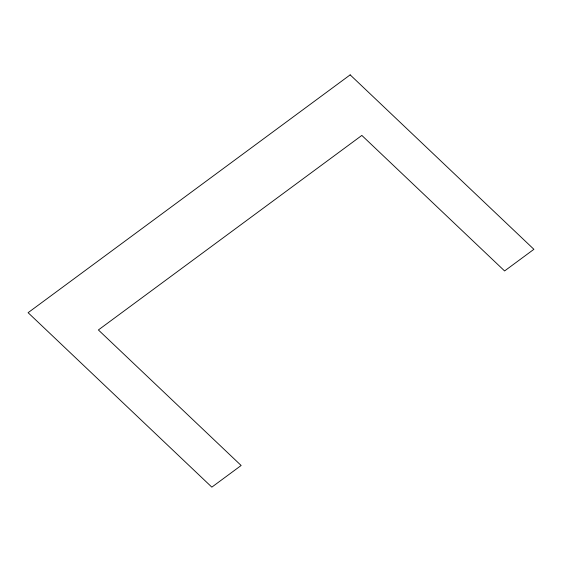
<?xml version="1.0" encoding="UTF-8"?>
<svg xmlns="http://www.w3.org/2000/svg" width="562" height="562" viewBox="0 0 562 562"><rect width="100%" height="100%" fill="white"/><g stroke="black" fill="none" stroke-linecap="round" stroke-linejoin="round"><path stroke-width="0.84" d="M350.168 74.865L28.1 312.69L211.832 487.135L241.14 465.491L98.392 329.957L361.844 135.421L504.592 270.947L533.9 249.31L350.168 74.865"/></g></svg>
